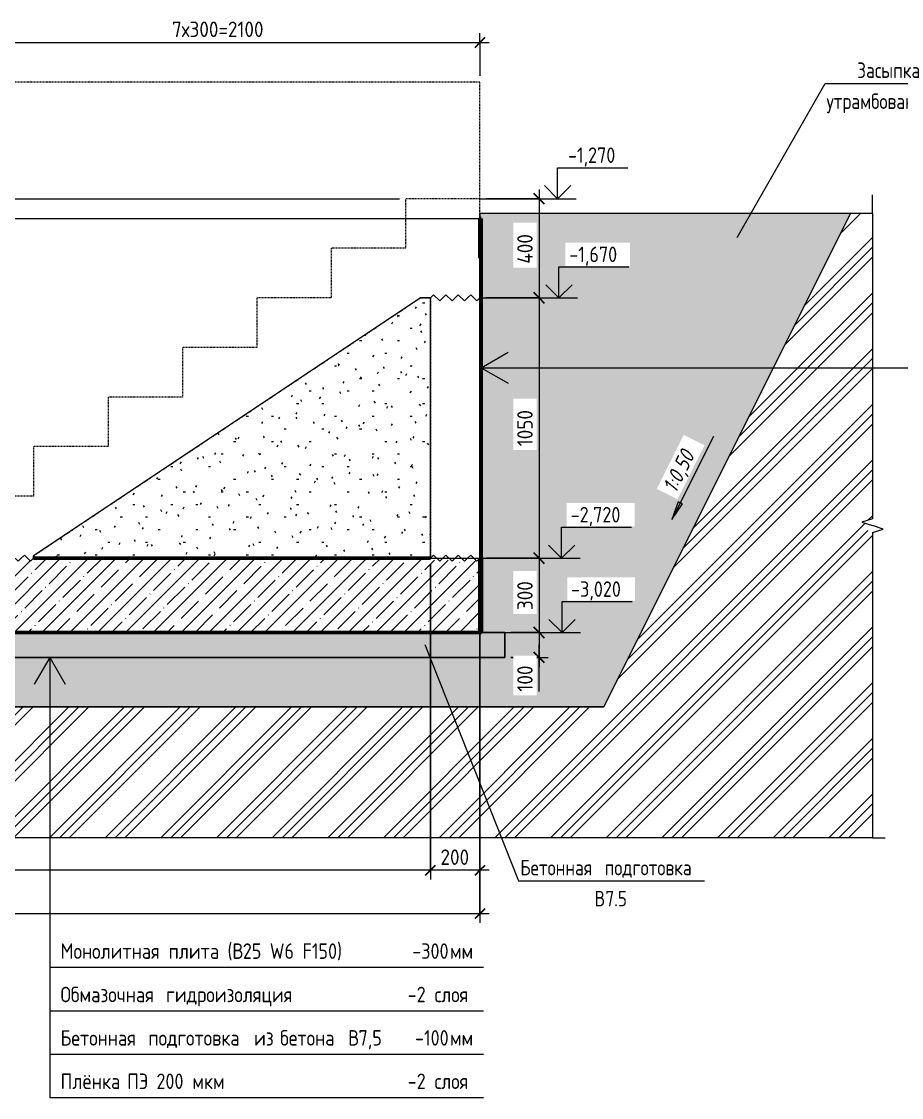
# Model space of a CAD drawing. Header units: millimetres. Extents: x 37836 to 78104, y -5145 to 33689.
# Drawn here: x 63027 to 66576, y -4895 to -556 of the extents above; entities that cross this region are included whole.
import ezdxf

# ---------------------------------------------------------------- set-up
doc = ezdxf.new("R2010")
doc.units = ezdxf.units.MM
doc.linetypes.add('01 Штриховая _4 мм_', pattern=[6, 3.5, -2.5])
for name, color, linetype, lineweight in [('AA_Dim', 7, 'Continuous', 9), ('AA_Dim-25', 7, 'Continuous', 9), ('AA_Linii', 7, 'Continuous', 9), ('AA_Oformlenie', 7, 'Continuous', 9), ('AA_Vinoska', 7, 'Continuous', 9), ('AA_Visotnaya otmetka', 7, 'Continuous', 9), ('AF_Balki', 7, 'Continuous', 20), ('AF_Element', 7, 'Continuous', 20), ('AF_Element_Опалубка', 253, 'Continuous', 20), ('AF_Perekritie', 7, 'Continuous', 60), ('AF_Perekritie_Опалубка', 253, 'Continuous', 20), ('AF_Pokritie', 7, 'Continuous', 9), ('AF_Stena_Опалубка', 253, 'Continuous', 20), ('Gen_Dim', 7, 'Continuous', 9), ('KR_Fundament', 7, 'Continuous', 20)]:
    doc.layers.add(name, color=color, linetype=linetype, lineweight=lineweight)
doc.styles.add('GOST Common', font='GOST_Common.ttf', dxfattribs={"width": 0.85, "height": 62.5})
doc.styles.add('ISOCPEUR_1', font='isocpeur.ttf', dxfattribs={"width": 0.85, "height": 62.5})
doc.styles.add('ISOCPEUR_2', font='isocpeur.ttf', dxfattribs={"width": 0.9, "height": 62.5})
doc.styles.add('ISOCPEUR_I', font='isocpeui.ttf', dxfattribs={"width": 0.85, "height": 62.5})
doc.dimstyles.new('00_Точн_3_знака__прозр_', dxfattribs={"dimscale": 304.8, "dimtxt": 62.248823, "dimasz": 0.139436, "dimexe": 0.123031, "dimexo": 0.082021, "dimgap": 0.008202, "dimtad": 1, "dimdec": 3, "dimrnd": 0.001, "dimdsep": 46, "dimtxsty": 'ISOCPEUR_2', "dimblk1": 'OBLIQUE', "dimblk2": 'OBLIQUE', "dimsah": 1, "dimcen": 0.09, "dimdle": 0.123031, "dimazin": 0, "dimtfac": 1, "dimtdec": 4, "dimtix": 1, "dimtmove": 0, "dimatfit": 3, "dimfxl": 1, "dimtvp": 1, "dimtolj": 1, "dimtzin": 0, "dimlwd": 18, "dimlwe": 18, "dimarcsym": 2})
doc.dimstyles.new('01_Точн_3_знака__непрозр_', dxfattribs={"dimscale": 304.8, "dimtxt": 62.248823, "dimasz": 0.139436, "dimexe": 0.123031, "dimexo": 0.082021, "dimgap": 0.020505, "dimtad": 1, "dimdec": 3, "dimrnd": 0.001, "dimdsep": 46, "dimtxsty": 'ISOCPEUR_2', "dimblk1": 'OBLIQUE', "dimblk2": 'OBLIQUE', "dimsah": 1, "dimcen": 0.09, "dimdle": 0.123031, "dimazin": 0, "dimtfac": 1, "dimtdec": 4, "dimtix": 1, "dimtmove": 0, "dimatfit": 3, "dimfxl": 1, "dimtvp": 1, "dimtfill": 1, "dimtolj": 1, "dimtzin": 0, "dimlwd": 18, "dimlwe": 18, "dimarcsym": 2})
doc.dimstyles.new('01_Точн_3_знака__непрозр__1', dxfattribs={"dimscale": 304.8, "dimtxt": 62.248823, "dimasz": 0.139436, "dimexe": 0.123031, "dimexo": 0.082021, "dimgap": 0.020505, "dimtad": 1, "dimdec": 3, "dimrnd": 0.001, "dimdsep": 46, "dimtxsty": 'ISOCPEUR_2', "dimblk1": 'OBLIQUE', "dimblk2": 'OBLIQUE', "dimsah": 1, "dimcen": 0.09, "dimdle": 0.123031, "dimazin": 0, "dimtfac": 1, "dimtdec": 4, "dimtix": 1, "dimtmove": 1, "dimatfit": 3, "dimfxl": 1, "dimtvp": 1, "dimtfill": 1, "dimtolj": 1, "dimtzin": 0, "dimlwd": 18, "dimlwe": 18, "dimarcsym": 2})

# ---------------------------------------------------------------- blocks, each defined once
blk = doc.blocks.new('Лестница - Лестница-3665204-Разрез 1 Опл')
at = {"layer": 'AF_Perekritie', "linetype": '01 Штриховая _4 мм_', "lineweight": 20}
for p, q in [((44340.1, -1270), (44340.1, -1470)), ((44640.1, -1270), (44340.1, -1270)), ((44640.1, -1510.4), (44640.1, -1270)), ((44340.1, -1470), (44040.1, -1470)), ((44040.1, -1470), (44040.1, -1670)), ((42840.1, -2710.4), (44400.6, -1670)), ((44040.1, -1670), (43740.1, -1670)), ((43740.1, -1670), (43740.1, -1870)), ((44400.6, -1670), (44440.1, -1670)), ((43740.1, -1870), (43440.1, -1870)), ((43440.1, -1870), (43440.1, -2070)), ((43440.1, -2070), (43140.1, -2070)), ((43140.1, -2070), (43140.1, -2270)), ((43140.1, -2270), (42840.1, -2270)), ((42840.1, -2270), (42840.1, -2470)), ((42840.1, -2470), (42540.1, -2470)), ((42540.1, -2470), (42540.1, -2720)), ((42840.1, -2720), (42840.1, -2710.4))]:
    blk.add_line(p, q, dxfattribs=at)
blk = doc.blocks.new('Песок ср крупн - Песок ср крупн-3745068-Разрез 1 Опл')
at = {"layer": 'AF_Element', "lineweight": 9}
h = blk.add_hatch(dxfattribs=at)
h.set_pattern_fill('FP_5', color=256, style=0, pattern_type=2)
h.set_pattern_definition([(0, (41428.695, -1995), (203.2, 50.8), [8.382, -144.018, 8.382, -144.018, -812.8]), (0, (41428.695, -1995), (203.2, 50.8), [-304.8, 8.382, -296.418, 8.382, -144.018, -355.6]), (0, (41428.695, -1995), (203.2, 50.8), [-762, 8.382, -93.218, 8.382, -245.618]), (120, (41504.895, -1969.6), (-145.5941, 150.5764), [8.382, -144.018, 8.382, -144.018, -812.8]), (120, (41504.895, -1969.6), (-145.5941, 150.5764), [-304.8, 8.382, -296.418, 8.382, -144.018, -355.6]), (120, (41504.895, -1969.6), (-145.5941, 150.5764), [-762, 8.382, -93.218, 8.382, -245.618]), (240, (41530.295, -1868), (-57.6059, -201.3764), [8.382, -144.018, 8.382, -144.018, -812.8]), (240, (41530.295, -1868), (-57.6059, -201.3764), [-304.8, 8.382, -296.418, 8.382, -144.018, -355.6]), (240, (41530.295, -1868), (-57.6059, -201.3764), [-762, 8.382, -93.218, 8.382, -245.618])])
h.paths.add_polyline_path([(44440.1, -2720), (44440.1, -1670), (44400.6, -1670), (42840.1, -2710.4), (42840.1, -2720), (43891, -2720)])
at = {"layer": 'AF_Element'}
for p, q in [((44400.6, -1670), (42840.1, -2710.4)), ((44440.1, -1670), (44400.6, -1670)), ((44440.1, -2720), (44440.1, -1670)), ((42840.1, -2710.4), (42840.1, -2720)), ((42840.1, -2720), (44440.1, -2720))]:
    blk.add_line(p, q, dxfattribs=at)
blk = doc.blocks.new('Последовательность узлов - 3мм масшт20 маскировка-904226-Разрез 1 Опл')
at = {"layer": 'AA_Oformlenie'}
for p, q in [((44440.1, -2720), (44452.6, -2707.5)), ((44477.6, -2732.5), (44452.6, -2707.5)), ((44490.1, -2720), (44477.6, -2732.5)), ((44490.1, -2720), (44502.6, -2707.5)), ((44527.6, -2732.5), (44502.6, -2707.5)), ((44540.1, -2720), (44527.6, -2732.5)), ((44540.1, -2720), (44552.6, -2707.5)), ((44577.6, -2732.5), (44552.6, -2707.5)), ((44590.1, -2720), (44577.6, -2732.5)), ((44590.1, -2720), (44602.6, -2707.5)), ((44627.6, -2732.5), (44602.6, -2707.5)), ((44640.1, -2720), (44627.6, -2732.5))]:
    blk.add_line(p, q, dxfattribs=at)
blk = doc.blocks.new('Последовательность узлов - 3мм масшт20 маскировка-V3-Разрез 1 Опл')
at = {"layer": 'AA_Oformlenie'}
for p, q in [((42540.1, -2720), (42552.6, -2707.5)), ((42552.6, -2707.5), (42577.6, -2732.5)), ((42590.1, -2720), (42577.6, -2732.5)), ((42590.1, -2720), (42602.6, -2707.5)), ((42602.6, -2707.5), (42627.6, -2732.5)), ((42640.1, -2720), (42627.6, -2732.5)), ((42640.1, -2720), (42652.6, -2707.5)), ((42652.6, -2707.5), (42677.6, -2732.5)), ((42690.1, -2720), (42677.6, -2732.5)), ((42690.1, -2720), (42702.6, -2707.5)), ((42702.6, -2707.5), (42727.6, -2732.5)), ((42740.1, -2720), (42727.6, -2732.5)), ((42740.1, -2720), (42752.6, -2707.5)), ((42752.6, -2707.5), (42777.6, -2732.5)), ((42790.1, -2720), (42777.6, -2732.5)), ((42790.1, -2720), (42802.6, -2707.5)), ((42802.6, -2707.5), (42827.6, -2732.5)), ((42840.1, -2720), (42827.6, -2732.5))]:
    blk.add_line(p, q, dxfattribs=at)
blk = doc.blocks.new('011_ЛинияОбрыва _ЭлУзла_Линия_ - Тип 1-3695745-Разрез 1 Опл')
at = {"layer": 'AA_Oformlenie'}
for p, q in [((46223.5, -1330), (46223.5, -2561.3)), ((46223.5, -2616.9), (46223.5, -3847.5))]:
    blk.add_line(p, q, dxfattribs=at)
blk = doc.blocks.new('011_ЛинияОбрыва _ЭлУзла_Линия_ - Тип 1-3695785-Разрез 1 Опл')
at = {"layer": 'AA_Oformlenie'}
blk.add_line((46223.5, -3847.5), (41536, -3847.5), dxfattribs=at)
blk = doc.blocks.new('DIMBLOCK23-Разрез 1 Опл')
at = {"layer": 'AA_Dim-25', "lineweight": 18}
for p, q in [((64675.8, -2745), (64675.8, -4016.2)), ((64675.8, -3978.7), (64675.8, -2745)), ((64875.8, -2745), (64875.8, -4016.2)), ((64875.8, -3978.7), (64875.8, -2745)), ((64913.3, -3978.7), (64675.8, -3978.7))]:
    blk.add_line(p, q, dxfattribs=at)
at = {"layer": 'AA_Dim-25', "lineweight": 30}
for p, q in [((64675.8, -3978.7), (64654.5, -3999.9)), ((64675.8, -3978.7), (64697, -3957.4)), ((64875.8, -3978.7), (64854.5, -3999.9)), ((64875.8, -3978.7), (64897, -3957.4))]:
    blk.add_line(p, q, dxfattribs=at)
at = {"layer": 'AA_Dim-25', "color": 0, "lineweight": 18, "insert": (64716.5, -3894.5), "char_height": 62.5, "width": 142.215, "attachment_point": 1, "line_spacing_factor": 1.149209, "style": 'ISOCPEUR_2'}
blk.add_mtext('200', dxfattribs=at)
blk = doc.blocks.new('_Oblique')
at = {"color": 0, "linetype": 'ByBlock', "lineweight": -2}
blk.add_line((-0.5, -0.5), (0.5, 0.5), dxfattribs=at)
blk = doc.blocks.new('DIMBLOCK24-Разрез 1 Опл')
at = {"layer": 'AA_Dim-25', "lineweight": 18}
for p, q in [((64675.8, -2745), (64675.8, -4016.2)), ((64675.8, -3978.7), (64675.8, -2745)), ((60810.8, -3983.7), (60810.8, -3941.2)), ((64675.8, -3978.7), (60810.8, -3978.7)), ((60810.8, -3978.7), (60810.8, -3983.7))]:
    blk.add_line(p, q, dxfattribs=at)
at = {"layer": 'AA_Dim-25', "lineweight": 30}
for p, q in [((60810.8, -3978.7), (60789.5, -3999.9)), ((60810.8, -3978.7), (60832, -3957.4)), ((64675.8, -3978.7), (64654.5, -3999.9)), ((64675.8, -3978.7), (64697, -3957.4))]:
    blk.add_line(p, q, dxfattribs=at)
at = {"layer": 'AA_Dim-25', "color": 0, "lineweight": 18, "insert": (62664.3, -3894.5), "char_height": 62.5, "width": 189.619, "attachment_point": 1, "line_spacing_factor": 1.149209, "style": 'ISOCPEUR_2'}
blk.add_mtext('3865', dxfattribs=at)
blk = doc.blocks.new('DIMBLOCK27-Разрез 1 Опл')
at = {"layer": 'AA_Dim-25', "lineweight": 18}
for p, q in [((58715.8, -2745), (58715.8, -4191.2)), ((58715.8, -4153.7), (58715.8, -2745)), ((64875.8, -2745), (64875.8, -4191.2)), ((64875.8, -4153.7), (64875.8, -2745)), ((64913.3, -4153.7), (58678.3, -4153.7))]:
    blk.add_line(p, q, dxfattribs=at)
at = {"layer": 'AA_Dim-25', "lineweight": 30}
for p, q in [((58715.8, -4153.7), (58694.5, -4174.9)), ((58715.8, -4153.7), (58737, -4132.4)), ((64875.8, -4153.7), (64854.5, -4174.9)), ((64875.8, -4153.7), (64897, -4132.4))]:
    blk.add_line(p, q, dxfattribs=at)
at = {"layer": 'AA_Dim-25', "color": 0, "lineweight": 18, "insert": (61722.1, -4069.5), "char_height": 62.5, "width": 176.691, "attachment_point": 1, "line_spacing_factor": 1.149209, "style": 'ISOCPEUR_2'}
blk.add_mtext('6160', dxfattribs=at)
blk = doc.blocks.new('DIMBLOCK28-Разрез 1 Опл')
at = {"layer": 'AA_Dim-25', "lineweight": 30}
for p, q in [((65114, -1270), (65092.8, -1248.8)), ((65114, -1270), (65135.3, -1291.3)), ((65114, -1670), (65092.8, -1648.8)), ((65114, -1670), (65135.3, -1691.3))]:
    blk.add_line(p, q, dxfattribs=at)
at = {"layer": 'AA_Dim-25', "lineweight": 18}
for p, q in [((65114, -1232.5), (65114, -1670)), ((64900.8, -1270), (65151.5, -1270)), ((65114, -1270), (64900.8, -1270)), ((64900.8, -1670), (65151.5, -1670)), ((65114, -1670), (64900.8, -1670))]:
    blk.add_line(p, q, dxfattribs=at)
at = {"layer": 'AA_Dim-25', "color": 0, "lineweight": 18, "insert": (65026.1, -1532.2), "char_height": 62.5, "width": 149.397, "attachment_point": 1, "rotation": 90, "line_spacing_factor": 1.149209, "style": 'ISOCPEUR_2', "bg_fill": 3, "box_fill_scale": 1.25, "bg_fill_color": 256, "bg_fill_true_color": 13158600, "bg_fill_transparency": 0}
blk.add_mtext('400', dxfattribs=at)
blk = doc.blocks.new('DIMBLOCK29-Разрез 1 Опл')
at = {"layer": 'AA_Dim-25', "lineweight": 30}
for p, q in [((65114, -1670), (65092.8, -1648.8)), ((65114, -1670), (65135.3, -1691.3)), ((65114, -2720), (65092.8, -2698.8)), ((65114, -2720), (65135.3, -2741.2))]:
    blk.add_line(p, q, dxfattribs=at)
at = {"layer": 'AA_Dim-25', "lineweight": 18}
for p, q in [((64900.8, -1670), (65151.5, -1670)), ((65114, -1670), (64900.8, -1670)), ((65114, -1670), (65114, -2720)), ((64900.8, -2720), (65151.5, -2720)), ((65114, -2720), (64900.8, -2720))]:
    blk.add_line(p, q, dxfattribs=at)
at = {"layer": 'AA_Dim-25', "color": 0, "lineweight": 18, "insert": (65026.1, -2268.6), "char_height": 62.5, "width": 176.691, "attachment_point": 1, "rotation": 90, "line_spacing_factor": 1.149209, "style": 'ISOCPEUR_2', "bg_fill": 3, "box_fill_scale": 1.25, "bg_fill_color": 256, "bg_fill_true_color": 13158600, "bg_fill_transparency": 0}
blk.add_mtext('1050', dxfattribs=at)
blk = doc.blocks.new('DIMBLOCK30-Разрез 1 Опл')
at = {"layer": 'AA_Dim-25', "lineweight": 18}
for p, q in [((64900.8, -2720), (65151.5, -2720)), ((65114, -2720), (64900.8, -2720)), ((65114, -2720), (65114, -3020)), ((65000.8, -3020), (65151.5, -3020)), ((65114, -3020), (65000.8, -3020))]:
    blk.add_line(p, q, dxfattribs=at)
at = {"layer": 'AA_Dim-25', "lineweight": 30}
for p, q in [((65114, -2720), (65092.8, -2698.8)), ((65114, -2720), (65135.3, -2741.2)), ((65114, -3020), (65092.8, -2998.8)), ((65114, -3020), (65135.3, -3041.2))]:
    blk.add_line(p, q, dxfattribs=at)
at = {"layer": 'AA_Dim-25', "color": 0, "lineweight": 18, "insert": (65026.1, -2929.3), "char_height": 62.5, "width": 142.215, "attachment_point": 1, "rotation": 90, "line_spacing_factor": 1.149209, "style": 'ISOCPEUR_2', "bg_fill": 3, "box_fill_scale": 1.25, "bg_fill_color": 256, "bg_fill_true_color": 13158600, "bg_fill_transparency": 0}
blk.add_mtext('300', dxfattribs=at)
blk = doc.blocks.new('DIMBLOCK31-Разрез 1 Опл')
at = {"layer": 'AA_Dim-25', "lineweight": 18}
for p, q in [((65000.8, -3020), (65151.5, -3020)), ((65114, -3020), (65000.8, -3020)), ((65114, -3020), (65114, -3157.5)), ((65114, -3125.3), (65114, -3070)), ((65000.8, -3120), (65151.5, -3120)), ((65114, -3120), (65000.8, -3120)), ((65114, -3258), (65114, -3125.3))]:
    blk.add_line(p, q, dxfattribs=at)
at = {"layer": 'AA_Dim-25', "lineweight": 30}
for p, q in [((65114, -3020), (65092.8, -2998.8)), ((65114, -3020), (65135.3, -3041.2)), ((65114, -3120), (65092.8, -3098.8)), ((65114, -3120), (65135.3, -3141.2))]:
    blk.add_line(p, q, dxfattribs=at)
at = {"layer": 'AA_Dim-25', "color": 0, "lineweight": 18, "insert": (65026.1, -3258), "char_height": 62.5, "width": 129.286, "attachment_point": 1, "rotation": 90, "line_spacing_factor": 1.149209, "style": 'ISOCPEUR_2', "bg_fill": 3, "box_fill_scale": 1.25, "bg_fill_color": 256, "bg_fill_true_color": 13158600, "bg_fill_transparency": 0}
blk.add_mtext('100', dxfattribs=at)
blk = doc.blocks.new('DIMBLOCK32-Разрез 1 Опл')
at = {"layer": 'AA_Dim-25', "lineweight": 18}
for p, q in [((62775.8, -639.9), (62775.8, -602.4)), ((64875.8, -639.9), (64875.8, -602.4)), ((62738.3, -639.9), (64913.3, -639.9)), ((62775.8, -639.9), (62775.8, -2445)), ((64875.8, -639.9), (64875.8, -775))]:
    blk.add_line(p, q, dxfattribs=at)
at = {"layer": 'AA_Dim-25', "lineweight": 30}
for p, q in [((62775.8, -639.9), (62754.5, -661.1)), ((62775.8, -639.9), (62797, -618.6)), ((64875.8, -639.9), (64854.5, -661.1)), ((64875.8, -639.9), (64897, -618.6))]:
    blk.add_line(p, q, dxfattribs=at)
at = {"layer": 'AA_Dim-25', "color": 0, "lineweight": 18, "insert": (63633.6, -555.7), "char_height": 62.5, "width": 461.12, "attachment_point": 1, "line_spacing_factor": 1.149209, "style": 'ISOCPEUR_2'}
blk.add_mtext('7х300=2100', dxfattribs=at)
blk = doc.blocks.new('_None')
blk = doc.blocks.new('DIMBLOCK33-Разрез 1 Опл')
at = {"layer": 'AA_Dim-25', "lineweight": 30}
for p, q in [((62331, -1270), (62309.8, -1248.8)), ((62331, -1270), (62352.3, -1291.3)), ((62331, -2470), (62309.8, -2448.8)), ((62331, -2470), (62352.3, -2491.2)), ((62331, -2720), (62309.8, -2698.8)), ((62331, -2720), (62352.3, -2741.2))]:
    blk.add_line(p, q, dxfattribs=at)
at = {"layer": 'AA_Dim-25', "lineweight": 18}
for p, q in [((62331, -1232.5), (62331, -2470)), ((62331, -1270), (62293.5, -1270)), ((62331, -1270), (64550.8, -1270)), ((62331, -2470), (62293.5, -2470)), ((62331, -2470), (62750.8, -2470)), ((62331, -2720), (62293.5, -2720)), ((62331, -2720), (62336.1, -2720))]:
    blk.add_line(p, q, dxfattribs=at)
at = {"layer": 'AA_Dim-25', "color": 0, "lineweight": 18, "insert": (62246.9, -2062.1), "char_height": 62.5, "width": 461.12, "attachment_point": 1, "rotation": 90, "line_spacing_factor": 1.149209, "style": 'ISOCPEUR_2'}
blk.add_mtext('6х200=1200', dxfattribs=at)
blk = doc.blocks.new('Высотные отметки - Стрелка вверх-400292-Разрез 1 Опл')
at = {"layer": 'AA_Vinoska'}
for p, q in [((38143.3, -675), (37860.8, -675)), ((38143.3, -800), (38143.3, -675)), ((38143.3, -800), (38090.3, -747)), ((38143.3, -800), (38196.4, -747)), ((38218.3, -800), (38068.3, -800))]:
    blk.add_line(p, q, dxfattribs=at)
blk = doc.blocks.new('010_Текст с выноской - Текст 2 строки-3671811-Разрез 1 Опл')
at = {"layer": 'AA_Vinoska'}
blk.add_line((44795.9, -4021.2), (45545.9, -4021.2), dxfattribs=at)
blk = doc.blocks.new('010_Текст с выноской - Текст 2 строки-3873132-Разрез 1 Опл')
at = {"layer": 'AA_Vinoska'}
blk.add_line((46031.7, -805.4), (47281.7, -805.4), dxfattribs=at)
blk = doc.blocks.new('010_Флажок - Бок Стена вход-3872900-Разрез 1 Опл')
at = {"layer": 'AA_Vinoska'}
for p, q in [((44645.1, -1951.9), (44753.3, -1889.4)), ((44645.1, -1951.9), (44753.3, -2014.4)), ((44645.1, -1951.9), (46395.1, -1951.9)), ((46395.1, -1951.9), (46395.1, -2126.9)), ((46395.1, -1951.9), (49145.1, -1951.9)), ((46395.1, -2126.9), (49145.1, -2126.9)), ((46395.1, -2126.9), (46395.1, -2301.9)), ((46395.1, -2301.9), (49145.1, -2301.9))]:
    blk.add_line(p, q, dxfattribs=at)
blk = doc.blocks.new('010_Флажок - Низ Фунд плита-3872977-Разрез 1 Опл')
at = {"layer": 'AA_Vinoska'}
for p, q in [((42904.7, -3120), (42842.2, -3228.3)), ((42904.7, -3120), (42967.2, -3228.3)), ((42904.7, -3120), (42904.7, -4370)), ((42904.7, -4370), (42904.7, -4545)), ((42904.7, -4370), (44654.7, -4370)), ((42904.7, -4545), (44654.7, -4545)), ((42904.7, -4545), (42904.7, -4720)), ((42904.7, -4720), (42904.7, -4895)), ((42904.7, -4720), (44654.7, -4720)), ((42904.7, -4895), (44654.7, -4895))]:
    blk.add_line(p, q, dxfattribs=at)

msp = doc.modelspace()

# ---------------------------------------------------------------- hatches: boundary and pattern name
at = {"layer": 'AA_Oformlenie'}
h = msp.add_hatch(dxfattribs=at)
h.set_pattern_fill('FP_7', color=250, style=0, pattern_type=2)
h.set_pattern_definition([(45, (61664.4, -1995), (-112.253, 112.253), []), (45, (61704.09, -1995), (0, 224.5064), []), (45, (61624.71, -1995), (0, 224.5064), [])])
h.paths.add_polyline_path([(66509.1689, -3920.752), (66510.3714, -3920.752), (66510.3714, -3897.534), (66509.1689, -3897.534)])
h.paths.add_polyline_path([(56975.7427, -3920.752), (56979.1689, -3920.752), (56979.1689, -3897.534), (56975.7427, -3897.534)])
h.paths.add_polyline_path([(61744.1689, -3847.534), (61757.9189, -3804.2327), (61771.6689, -3847.534), (66459.1689, -3847.534), (66459.1689, -2616.9213), (66439.5426, -2616.9213), (66439.5426, -2588.767), (66459.1689, -2588.767), (66415.8677, -2575.017), (66459.1689, -2561.267), (66459.1689, -1330), (66370.769, -1330), (65375.769, -3320), (58215.769, -3320), (57220.769, -1330), (57029.1689, -1330), (57029.1689, -2569.0457), (57048.7953, -2569.0457), (57048.7953, -2597.2), (57029.1689, -2597.2), (57072.4702, -2610.95), (57029.1689, -2624.7), (57029.1689, -3847.534), (61716.0146, -3847.534), (61716.0146, -3827.9076), (61744.1689, -3827.9076)])
h = msp.add_hatch(dxfattribs=at)
h.set_pattern_fill('FP_6', color=250, style=0, pattern_type=2)
h.set_pattern_definition([(0, (61664.402, -1995), (101.6, 25.4), [8.382, -67.818, 8.382, -67.818, -406.4]), (0, (61664.402, -1995), (101.6, 25.4), [-152.4, 8.382, -144.018, 8.382, -67.818, -177.8]), (0, (61664.402, -1995), (101.6, 25.4), [-381, 8.382, -42.418, 8.382, -118.618]), (120, (61702.502, -1982.3), (-72.79705, 75.28818), [8.382, -67.818, 8.382, -67.818, -406.4]), (120, (61702.502, -1982.3), (-72.79705, 75.28818), [-152.4, 8.382, -144.018, 8.382, -67.818, -177.8]), (120, (61702.502, -1982.3), (-72.79705, 75.28818), [-381, 8.382, -42.418, 8.382, -118.618]), (240, (61715.202, -1931.5), (-28.80295, -100.68818), [8.382, -67.818, 8.382, -67.818, -406.4]), (240, (61715.202, -1931.5), (-28.80295, -100.68818), [-152.4, 8.382, -144.018, 8.382, -67.818, -177.8]), (240, (61715.202, -1931.5), (-28.80295, -100.68818), [-381, 8.382, -42.418, 8.382, -118.618])])
h.paths.add_polyline_path([(65375.769, -3320), (66370.769, -1330), (64875.769, -1330), (64875.769, -3020), (64975.769, -3020), (64975.769, -3120), (58615.769, -3120), (58615.769, -3020), (58715.769, -3020), (58715.769, -1330), (57220.769, -1330), (58215.769, -3320), (64126.7143, -3320)])
at = {"layer": 'AF_Perekritie', "lineweight": 9}
h = msp.add_hatch(dxfattribs=at)
h.set_pattern_fill('FP_3', color=256, style=0, pattern_type=2)
h.set_pattern_definition([(45, (61664.4, -1995), (-56.1266, 56.1266), []), (45, (61720.53, -1995), (-56.1266, 56.1266), [99.219, -19.844, 0.8382, -19.006])])
h.paths.add_polyline_path([(58715.769, -3020), (64875.769, -3020), (64875.769, -2728), (64675.769, -2728), (64675.769, -2720), (63075.769, -2720), (63075.769, -2728), (62775.769, -2728), (62775.769, -2720), (58915.769, -2720), (58915.769, -2728), (58715.769, -2728)])
at = {"layer": 'AF_Pokritie'}
h = msp.add_hatch(dxfattribs=at)
h.set_pattern_fill('FP_4', color=256, style=0, pattern_type=2)
h.set_pattern_definition([(50, (61664.4, -1995), (182.1847, -15.939), [19.05, -209.55]), (355, (61664.4, -1995), (-35.242, 191.057), [15.24, -167.64]), (100.451, (61679.58, -1996.33), (146.9425, 175.117), [16.19, -178.09]), (46.184, (61664.4, -1944.2), (271.079, -42.043), [28.575, -314.325]), (96.636, (61687, -1947.7), (237.403, 247.427), [24.285, -267.135]), (351.184, (61664.4, -1944.2), (237.405, 247.425), [22.86, -251.46]), (21, (61689.8, -1956.9), (151.615, -102.2655), [19.05, -209.55]), (326, (61689.8, -1956.9), (61.802, 184.188), [15.24, -167.64]), (71.451, (61702.44, -1965.42), (213.417, 81.921), [16.19, -178.09]), (37.5, (61664.4, -1995), (3.0883, 84.5551), [8.382, -157.226, 8.382, -161.798, -168.275]), (37.5, (61664.4, -1995), (3.0883, 84.5551), [-335.788, 8.382, -159.893]), (7.5, (61664.4, -1995), (66.8194, 100.1807), [8.382, -88.646, 8.382, -153.416, -64.135]), (7.5, (61664.4, -1995), (66.8194, 100.1807), [-258.826, 8.382, -55.753]), (327.5, (61607.76, -1995), (135.5905, -5.7289), [8.382, -55.118, 8.382, -189.738, -262.89]), (327.5, (61607.76, -1995), (135.5905, -5.7289), [-261.62, 8.382, -254.508]), (317.5, (61582.36, -1995), (148.129, 25.4268), [8.382, -74.168, 8.382, -123.19, -186.69]), (317.5, (61582.36, -1995), (148.129, 25.4268), [-214.122, 8.382, -178.308])])
h.paths.add_polyline_path([(64893.2246, -3120), (64975.769, -3120), (64975.769, -3020), (58615.769, -3020), (58615.769, -3120), (64875.769, -3120)])

# ---------------------------------------------------------------- linework, layer by layer
at = {"layer": 'AA_Linii'}
for p, q in [((66370.769, -1330), (64875.769, -1330)), ((64875.769, -1330), (64875.769, -3020)), ((65375.769, -3320), (66370.769, -1330)), ((66370.769, -1330), (65375.769, -3320)), ((66459.1689, -1330), (66370.769, -1330)), ((64875.769, -3020), (64975.769, -3020)), ((64975.769, -3020), (64975.769, -3120)), ((64975.769, -3120), (58615.769, -3120)), ((58215.769, -3320), (65375.769, -3320)), ((65375.769, -3320), (58215.769, -3320))]:
    msp.add_line(p, q, dxfattribs=at)
at = {"layer": 'AA_Vinoska'}
for p, q in [((65913.5407, -1426.211), (66267.4343, -805.3717)), ((66459.1689, -1330), (66459.1689, -1255)), ((66459.1689, -2561.267), (66415.8677, -2575.017)), ((66415.8677, -2575.017), (66459.1689, -2588.767)), ((66502.494, -2602.8442), (66459.1689, -2588.767)), ((66459.1689, -2616.9213), (66502.494, -2602.8442)), ((66459.1689, -3847.534), (66510.3714, -3847.534))]:
    msp.add_line(p, q, dxfattribs=at)
at = {"layer": 'AF_Balki'}
for p, q in [((58715.769, -1350), (64875.769, -1350)), ((64875.769, -2720), (64875.769, -1350)), ((64875.8186, -1350), (64880.769, -1350)), ((64880.769, -1350), (64880.769, -2715)), ((64875.769, -1510.3701), (64875.769, -2720)), ((64675.769, -2720), (63075.769, -2720)), ((64876.769, -2720), (64875.769, -2720)), ((64876.769, -3020), (64876.769, -2720)), ((64880.769, -2715), (64881.769, -2715)), ((64881.769, -2715), (64881.769, -3020)), ((58714.769, -3020), (64876.769, -3020)), ((64881.769, -3020), (64876.8186, -3020))]:
    msp.add_line(p, q, dxfattribs=at)
at = {"layer": 'AF_Balki', "lineweight": 60}
for p, q in [((64880.769, -1350), (64875.769, -1350)), ((64875.769, -1350), (64875.769, -1510.3701)), ((64880.769, -2715), (64880.769, -1350)), ((64875.769, -2720), (64876.769, -2720)), ((64876.769, -2720), (64876.769, -3020)), ((64881.769, -2715), (64880.769, -2715)), ((64881.769, -3020), (64881.769, -2715)), ((64876.769, -3020), (64881.769, -3020))]:
    msp.add_line(p, q, dxfattribs=at)
at = {"layer": 'AF_Pokritie', "lineweight": 20}
for p, q in [((64975.769, -3020), (58615.769, -3020)), ((64975.769, -3120), (64975.769, -3020)), ((58615.769, -3120), (64975.769, -3120))]:
    msp.add_line(p, q, dxfattribs=at)
at = {"layer": 'AF_Stena_Опалубка', "linetype": '01 Штриховая _4 мм_'}
for p, q in [((64875.769, -800), (58915.769, -800)), ((64875.769, -1510.3701), (64875.769, -800)), ((64875.769, -2720), (64875.769, -1510.3701)), ((64875.769, -1510.4197), (64875.769, -2720)), ((64675.769, -1670), (64675.769, -2720)), ((63075.769, -2720), (64675.769, -2720))]:
    msp.add_line(p, q, dxfattribs=at)
at = {"layer": 'KR_Fundament', "lineweight": 60}
for p, q in [((64675.769, -2720), (63075.769, -2720)), ((64875.769, -3020), (64875.769, -2720)), ((58715.769, -3020), (64875.769, -3020))]:
    msp.add_line(p, q, dxfattribs=at)

# ---------------------------------------------------------------- block references
at = {"layer": 'AA_Oformlenie'}
for name, p in [('011_ЛинияОбрыва _ЭлУзла_Линия_ - Тип 1-3695745-Разрез 1 Опл', (20235.7074, 0)), ('Последовательность узлов - 3мм масшт20 маскировка-904226-Разрез 1 Опл', (20235.7074, 1050)), ('Последовательность узлов - 3мм масшт20 маскировка-V3-Разрез 1 Опл', (20235.7074, 0)), ('Последовательность узлов - 3мм масшт20 маскировка-904226-Разрез 1 Опл', (20235.7074, 0)), ('011_ЛинияОбрыва _ЭлУзла_Линия_ - Тип 1-3695785-Разрез 1 Опл', (20235.7074, 0))]:
    msp.add_blockref(name, p, dxfattribs=at)
at = {"layer": 'AA_Vinoska'}
for name in ['010_Текст с выноской - Текст 2 строки-3873132-Разрез 1 Опл', '010_Флажок - Низ Фунд плита-3872977-Разрез 1 Опл', '010_Текст с выноской - Текст 2 строки-3671811-Разрез 1 Опл']:
    msp.add_blockref(name, (20235.7074, 0), dxfattribs=at)
at = {"layer": 'AF_Element_Опалубка'}
msp.add_blockref('Песок ср крупн - Песок ср крупн-3745068-Разрез 1 Опл', (20235.7074, 0), dxfattribs=at)
at = {"layer": 'AF_Perekritie_Опалубка', "linetype": '01 Штриховая _4 мм_'}
msp.add_blockref('Лестница - Лестница-3665204-Разрез 1 Опл', (20235.7074, 0), dxfattribs=at)

# ---------------------------------------------------------------- texts
at = {"layer": 'AA_Vinoska', "char_height": 62.5, "attachment_point": 1, "style": 'GOST Common'}
for s, insert, width in [('Засыпка', (66397.2101, -720.8141), 333.902844), ('утрамбованным', (66273.5351, -845.8141), 635.437555), ('Бетонная', (65038.5367, -3936.6405), 390.12118), ('\\fGOST Common|b0|i0|c204|p34|;\\W.85; ', (65360.4188, -3936.6405), 22.146617), ('подготовка', (65378.6916, -3936.6405), 477.004062), ('\\fGOST Common|b0|i0|c204|p34|;\\W.85;В', (65337.9492, -4061.6405), 52.811164), ('7.5', (65381.5227, -4061.6405), 110.733086)]:
    msp.add_mtext(s, dxfattribs=dict(at, insert=insert, width=width))

# ---------------------------------------------------------------- dimensions: what is measured, and where the dimension line sits
at = {"layer": 'AA_Dim', "lineweight": 18}
dim = msp.add_linear_dim(base=(62331.0358, -2470), p1=(64575.769, -1270), p2=(62775.769, -2470), angle=90, text='6х200=1200', dimstyle='00_Точн_3_знака__прозр_', override={"dimpost": '<>', "dimblk1": 'None', "dimblk2": 'None', "dimsah": 1, "dimfxl": 2163.330765}, dxfattribs=at)
dim.commit()
dim.dimension.update_dxf_attribs({"geometry": 'DIMBLOCK33-Разрез 1 Опл', "text_midpoint": (62297.2858, -1870)})
for base, p1, p2, override, picture, middle in [((58715.769, -4153.6817), (64875.769, -2720), (58715.769, -2720), {"dimpost": '<>', "dimfxl": 6160}, 'DIMBLOCK27-Разрез 1 Опл', (61795.769, -4119.9317)), ((60810.769, -3978.6817), (64675.769, -2720), (60810.769, -4008.7337), {"dimpost": '<>', "dimfxl": 4074.194351}, 'DIMBLOCK24-Разрез 1 Опл', (62743.269, -3944.9317)), ((64675.769, -3978.6817), (64875.769, -2720), (64675.769, -2720), {"dimpost": '<>', "dimfxl": 200}, 'DIMBLOCK23-Разрез 1 Опл', (64775.769, -3944.9317))]:
    dim = msp.add_linear_dim(base=base, p1=p1, p2=p2, dimstyle='00_Точн_3_знака__прозр_', override=override, dxfattribs=at)
    dim.commit()
    dim.dimension.update_dxf_attribs({"geometry": picture, "text_midpoint": middle})

# ---------------------------------------------------------------- next in the draw order: texts
at = {"layer": 'AA_Vinoska', "char_height": 62.5, "attachment_point": 1, "style": 'ISOCPEUR_1', "bg_fill": 3, "box_fill_scale": 1.25, "bg_fill_color": 256, "bg_fill_true_color": 13158600, "bg_fill_transparency": 0}
for s, insert, width in [('Монолитная', (63184.3162, -4273.4033), 488.929164), ('-300', (64602.7498, -4273.4033), 183.987281), ('Обмазочная', (63184.3162, -4448.4033), 477.004062), ('-2 ', (64584.4748, -4448.4033), 131.176117), ('Бетонная', (63184.3162, -4623.4033), 390.12118), ('-100', (64614.0123, -4623.4033), 170.358594), ('Плёнка', (63184.3162, -4798.4033), 286.202437), ('-2 ', (64584.4748, -4798.4033), 131.176117)]:
    msp.add_mtext(s, dxfattribs=dict(at, insert=insert, width=width))
at = {"layer": 'Gen_Dim', "insert": (65609.9109, -2433.1911), "char_height": 62.5, "width": 212.130044, "attachment_point": 1, "rotation": 63.4349488, "line_spacing_factor": 1.149209, "style": 'ISOCPEUR_I', "bg_fill": 3, "box_fill_scale": 1.25, "bg_fill_color": 256, "bg_fill_true_color": 13158600, "bg_fill_transparency": 0}
msp.add_mtext('1:0,50', dxfattribs=at)

# ---------------------------------------------------------------- next in the draw order: dimensions: what is measured, and where the dimension line sits
at = {"layer": 'AA_Dim', "lineweight": 18}
dim = msp.add_linear_dim(base=(65114.0264, -1670), p1=(64875.769, -1270), p2=(64875.769, -1670), angle=90, dimstyle='01_Точн_3_знака__непрозр_', override={"dimpost": '<>', "dimfxl": 400}, dxfattribs=at)
dim.commit()
dim.dimension.update_dxf_attribs({"geometry": 'DIMBLOCK28-Разрез 1 Опл', "text_midpoint": (65076.5264, -1470)})

# ---------------------------------------------------------------- next in the draw order: hatches: boundary and pattern name
at = {"layer": 'Gen_Dim'}
msp.add_hatch(color=256, dxfattribs=at).paths.add_polyline_path([(65649.7999, -2563.9467), (65692.1724, -2501.2804), (65674.5094, -2492.4489)])

# ---------------------------------------------------------------- next in the draw order: linework, layer by layer
at = {"layer": 'AA_Visotnaya otmetka'}
for p, q in [((64875.769, -1270), (65117.1988, -1270)), ((65117.1988, -1270), (65188.9813, -1270))]:
    msp.add_line(p, q, dxfattribs=at)
at = {"layer": 'Gen_Dim'}
for p, q in [((65817.505, -2228.5365), (65649.7999, -2563.9467)), ((65674.5094, -2492.4489), (65649.7999, -2563.9467)), ((65649.7999, -2563.9467), (65692.1724, -2501.2804)), ((65692.1724, -2501.2804), (65674.5094, -2492.4489))]:
    msp.add_line(p, q, dxfattribs=at)

# ---------------------------------------------------------------- next in the draw order: block references
at = {"layer": 'AA_Visotnaya otmetka', "extrusion": (0, 0, -1)}
msp.add_blockref('Высотные отметки - Стрелка вверх-400292-Разрез 1 Опл', (-103332.3088, -470), dxfattribs=at)

# ---------------------------------------------------------------- next in the draw order: texts
at = {"layer": 'AA_Vinoska', "char_height": 62.5, "attachment_point": 1, "style": 'ISOCPEUR_1', "bg_fill": 3, "box_fill_scale": 1.25, "bg_fill_color": 256, "bg_fill_true_color": 13158600, "bg_fill_transparency": 0}
for s, insert, width in [('\\fISOCPEUR|b0|i0|c204|p34|;\\W.85; ', (63587.7231, -4273.4033), 39.182477), ('мм', (64754.5545, -4273.4033), 102.215156), ('\\fISOCPEUR|b0|i0|c204|p34|;\\W.85; ', (63577.8839, -4448.4033), 39.182477), ('слоя', (64692.7059, -4448.4033), 177.172937), ('\\fISOCPEUR|b0|i0|c204|p34|;\\W.85; ', (63506.1984, -4623.4033), 39.182477), ('мм', (64754.5722, -4623.4033), 102.215156), ('\\fISOCPEUR|b0|i0|c204|p34|;\\W.85; ', (63420.4568, -4798.4033), 39.182477), ('слоя', (64692.7059, -4798.4033), 177.172937)]:
    msp.add_mtext(s, dxfattribs=dict(at, insert=insert, width=width))

# ---------------------------------------------------------------- next in the draw order: dimensions: what is measured, and where the dimension line sits
at = {"layer": 'AA_Dim', "lineweight": 18}
dim = msp.add_linear_dim(base=(65114.0264, -2720), p1=(64875.769, -1670), p2=(64875.769, -2720), angle=90, dimstyle='01_Точн_3_знака__непрозр_', override={"dimpost": '<>', "dimfxl": 1050}, dxfattribs=at)
dim.commit()
dim.dimension.update_dxf_attribs({"geometry": 'DIMBLOCK29-Разрез 1 Опл', "text_midpoint": (65076.5264, -2195)})

# ---------------------------------------------------------------- next in the draw order: linework, layer by layer
at = {"layer": 'AA_Visotnaya otmetka'}
for p, q in [((64875.769, -1670), (65114.5846, -1670)), ((65114.5846, -1670), (65194.1923, -1670))]:
    msp.add_line(p, q, dxfattribs=at)

# ---------------------------------------------------------------- next in the draw order: block references
at = {"layer": 'AA_Vinoska'}
msp.add_blockref('010_Флажок - Бок Стена вход-3872900-Разрез 1 Опл', (20235.7074, 0), dxfattribs=at)
at = {"layer": 'AA_Visotnaya otmetka', "extrusion": (0, 0, -1)}
msp.add_blockref('Высотные отметки - Стрелка вверх-400292-Разрез 1 Опл', (-103337.5198, -870), dxfattribs=at)

# ---------------------------------------------------------------- next in the draw order: texts
at = {"layer": 'AA_Vinoska', "char_height": 62.5, "attachment_point": 1, "style": 'ISOCPEUR_1', "bg_fill": 3, "box_fill_scale": 1.25, "bg_fill_color": 256, "bg_fill_true_color": 13158600, "bg_fill_transparency": 0}
for s, insert, width in [('плита', (63620.0519, -4273.4033), 247.019961), ('гидроизоляция', (63610.2127, -4448.4033), 599.66225), ('подготовка', (63538.5271, -4623.4033), 477.004062), ('ПЭ', (63452.7856, -4798.4033), 102.215156)]:
    msp.add_mtext(s, dxfattribs=dict(at, insert=insert, width=width))
at = {"layer": 'AA_Visotnaya otmetka', "insert": (65230.9356, -1063.3465), "char_height": 62.5, "width": 229.30959, "attachment_point": 1, "line_spacing_factor": 1.149209, "style": 'ISOCPEUR_1', "bg_fill": 3, "box_fill_scale": 1.25, "bg_fill_color": 256, "bg_fill_true_color": 13158600, "bg_fill_transparency": 0}
msp.add_mtext('-1,270', dxfattribs=at)

# ---------------------------------------------------------------- next in the draw order: dimensions: what is measured, and where the dimension line sits
at = {"layer": 'AA_Dim', "lineweight": 18}
dim = msp.add_linear_dim(base=(64875.769, -639.8827), p1=(62775.769, -2470), p2=(64875.769, -800), angle=0, text='7х300=2100', dimstyle='00_Точн_3_знака__прозр_', override={"dimpost": '<>', "dimblk1": 'None', "dimblk2": 'None', "dimsah": 1, "dimfxl": 2683.076592}, dxfattribs=at)
dim.commit()
dim.dimension.update_dxf_attribs({"geometry": 'DIMBLOCK32-Разрез 1 Опл', "text_midpoint": (63825.769, -606.1327)})
dim = msp.add_linear_dim(base=(65114.0264, -3020), p1=(64875.769, -2720), p2=(64975.769, -3020), angle=90, dimstyle='01_Точн_3_знака__непрозр_', override={"dimpost": '<>', "dimfxl": 316.227766}, dxfattribs=at)
dim.commit()
dim.dimension.update_dxf_attribs({"geometry": 'DIMBLOCK30-Разрез 1 Опл', "text_midpoint": (65076.5264, -2870)})

# ---------------------------------------------------------------- next in the draw order: linework, layer by layer
at = {"layer": 'AA_Visotnaya otmetka'}
for p, q in [((64502.6393, -2720), (65115.7696, -2720)), ((65115.7696, -2720), (65204.991, -2720))]:
    msp.add_line(p, q, dxfattribs=at)

# ---------------------------------------------------------------- next in the draw order: block references
at = {"layer": 'AA_Visotnaya otmetka', "extrusion": (0, 0, -1)}
msp.add_blockref('Высотные отметки - Стрелка вверх-400292-Разрез 1 Опл', (-103348.3184, -1920), dxfattribs=at)

# ---------------------------------------------------------------- next in the draw order: texts
at = {"layer": 'AA_Vinoska', "char_height": 62.5, "attachment_point": 1, "style": 'ISOCPEUR_1', "bg_fill": 3, "box_fill_scale": 1.25, "bg_fill_color": 256, "bg_fill_true_color": 13158600, "bg_fill_transparency": 0}
for s, insert, width in [(' (', (63823.8637, -4273.4033), 64.736266), ('\\fISOCPEUR|b0|i0|c204|p34|;\\W.85; ', (63932.0948, -4623.4033), 39.182477), (' 200 ', (63537.1215, -4798.4033), 216.355414)]:
    msp.add_mtext(s, dxfattribs=dict(at, insert=insert, width=width))
at = {"layer": 'AA_Visotnaya otmetka', "insert": (65236.1467, -1463.3465), "char_height": 62.5, "width": 229.30959, "attachment_point": 1, "line_spacing_factor": 1.149209, "style": 'ISOCPEUR_1', "bg_fill": 3, "box_fill_scale": 1.25, "bg_fill_color": 256, "bg_fill_true_color": 13158600, "bg_fill_transparency": 0}
msp.add_mtext('-1,670', dxfattribs=at)

# ---------------------------------------------------------------- next in the draw order: dimensions: what is measured, and where the dimension line sits
at = {"layer": 'AA_Dim', "lineweight": 18}
dim = msp.add_linear_dim(base=(65114.0264, -3120), p1=(64975.769, -3020), p2=(64975.769, -3120), angle=90, dimstyle='01_Точн_3_знака__непрозр__1', override={"dimpost": '<>', "dimfxl": 100}, dxfattribs=at)
dim.commit()
dim.dimension.update_dxf_attribs({"geometry": 'DIMBLOCK31-Разрез 1 Опл', "text_midpoint": (65067.7896, -3193.3842), "dimtype": 160, "text_rotation": 90})

# ---------------------------------------------------------------- next in the draw order: linework, layer by layer
at = {"layer": 'AA_Vinoska'}
msp.add_line((64653.7004, -3068.61), (65031.5796, -4021.1981), dxfattribs=at)
at = {"layer": 'AA_Visotnaya otmetka'}
for p, q in [((64251.933, -3020), (65115.7696, -3020)), ((65115.7696, -3020), (65206.7754, -3020))]:
    msp.add_line(p, q, dxfattribs=at)

# ---------------------------------------------------------------- next in the draw order: block references
at = {"layer": 'AA_Visotnaya otmetka', "extrusion": (0, 0, -1)}
msp.add_blockref('Высотные отметки - Стрелка вверх-400292-Разрез 1 Опл', (-103350.1029, -2220), dxfattribs=at)

# ---------------------------------------------------------------- next in the draw order: texts
at = {"layer": 'AA_Vinoska', "char_height": 62.5, "attachment_point": 1, "style": 'ISOCPEUR_1', "bg_fill": 3, "box_fill_scale": 1.25, "bg_fill_color": 256, "bg_fill_true_color": 13158600, "bg_fill_transparency": 0}
for s, insert, width in [('\\fISOCPEUR|b0|i0|c204|p34|;\\W.85;В', (63877.2765, -4273.4033), 51.107578), ('из', (63964.4236, -4623.4033), 88.586469), ('мкм', (63715.6326, -4798.4033), 148.211977)]:
    msp.add_mtext(s, dxfattribs=dict(at, insert=insert, width=width))
at = {"layer": 'AA_Visotnaya otmetka', "insert": (65241.6545, -2513.3465), "char_height": 62.5, "width": 242.007515, "attachment_point": 1, "line_spacing_factor": 1.149209, "style": 'ISOCPEUR_1', "bg_fill": 3, "box_fill_scale": 1.25, "bg_fill_color": 256, "bg_fill_true_color": 13158600, "bg_fill_transparency": 0}
msp.add_mtext('-2,720', dxfattribs=at)

# ---------------------------------------------------------------- next in the draw order: texts
at = {"layer": 'AA_Vinoska', "char_height": 62.5, "attachment_point": 1, "style": 'ISOCPEUR_1', "bg_fill": 3, "box_fill_scale": 1.25, "bg_fill_color": 256, "bg_fill_true_color": 13158600, "bg_fill_transparency": 0}
for s, insert, width in [('25 W6 F150)', (63919.4445, -4273.4033), 483.818406), ('\\fISOCPEUR|b0|i0|c204|p34|;\\W.85; ', (64037.5148, -4623.4033), 39.182477)]:
    msp.add_mtext(s, dxfattribs=dict(at, insert=insert, width=width))
at = {"layer": 'AA_Visotnaya otmetka', "insert": (65243.4389, -2813.3465), "char_height": 62.5, "width": 242.007515, "attachment_point": 1, "line_spacing_factor": 1.149209, "style": 'ISOCPEUR_1', "bg_fill": 3, "box_fill_scale": 1.25, "bg_fill_color": 256, "bg_fill_true_color": 13158600, "bg_fill_transparency": 0}
msp.add_mtext('-3,020', dxfattribs=at)

# ---------------------------------------------------------------- next in the draw order: texts
at = {"layer": 'AA_Vinoska', "insert": (64069.8435, -4623.4033), "char_height": 62.5, "width": 293.016781, "attachment_point": 1, "style": 'ISOCPEUR_1', "bg_fill": 3, "box_fill_scale": 1.25, "bg_fill_color": 256, "bg_fill_true_color": 13158600, "bg_fill_transparency": 0}
msp.add_mtext('бетона', dxfattribs=at)

# ---------------------------------------------------------------- next in the draw order: texts
at = {"layer": 'AA_Vinoska', "insert": (64311.6066, -4623.4033), "char_height": 62.5, "width": 39.182477, "attachment_point": 1, "style": 'ISOCPEUR_1', "bg_fill": 3, "box_fill_scale": 1.25, "bg_fill_color": 256, "bg_fill_true_color": 13158600, "bg_fill_transparency": 0}
msp.add_mtext('\\fISOCPEUR|b0|i0|c204|p34|;\\W.85; ', dxfattribs=at)

# ---------------------------------------------------------------- next in the draw order: texts
at = {"layer": 'AA_Vinoska', "insert": (64343.9353, -4623.4033), "char_height": 62.5, "width": 51.107578, "attachment_point": 1, "style": 'ISOCPEUR_1', "bg_fill": 3, "box_fill_scale": 1.25, "bg_fill_color": 256, "bg_fill_true_color": 13158600, "bg_fill_transparency": 0}
msp.add_mtext('\\fISOCPEUR|b0|i0|c204|p34|;\\W.85;В', dxfattribs=at)

# ---------------------------------------------------------------- next in the draw order: texts
at = {"layer": 'AA_Vinoska', "insert": (64386.1033, -4623.4033), "char_height": 62.5, "width": 114.140258, "attachment_point": 1, "style": 'ISOCPEUR_1', "bg_fill": 3, "box_fill_scale": 1.25, "bg_fill_color": 256, "bg_fill_true_color": 13158600, "bg_fill_transparency": 0}
msp.add_mtext('7,5', dxfattribs=at)

doc.saveas('drawing.dxf')
